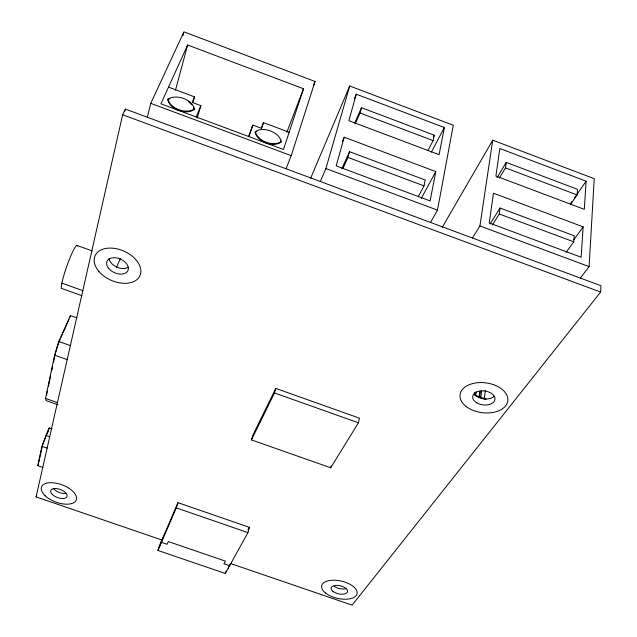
<?xml version="1.0" encoding="UTF-8"?>
<svg xmlns="http://www.w3.org/2000/svg" width="637" height="637" viewBox="0 0 637 637"><rect width="100%" height="100%" fill="white"/><g stroke="black" fill="none" stroke-linecap="round" stroke-linejoin="round"><path stroke-width="0.96" d="M230.546 563.514L352.118 605.15L600.619 292.065L600.922 285.726L125.393 109.094L122.654 114.748L36.078 496.908L161.894 540.001L160.245 545.073M580.363 278.09L589.09 266.608L594.241 178.663L492.727 140.196L442.261 227.298M583.142 226.868L581.159 257.252L489.24 222.966L493.468 193.226L583.142 226.868L573.857 239.711M586.128 181.195L584.288 209.334L495.912 176.059L499.83 148.525L586.128 181.195L574.303 198.242M566.189 252.26L573.738 241.845L574.176 235.778L500.085 208.044L490.116 223.961M570.362 204.668L577.122 194.93L577.528 189.316L506.248 162.395L497.043 177.619M484.231 399.12L485.354 390.33M479.143 397.026L479.916 391.19M479.534 397.01L480.306 391.166M480.72 397.854L481.612 391.014M474.565 394.924L474.955 392.01M492.441 224.877L499.281 214.008L500.085 208.044M499.344 178.049L505.499 167.913L506.248 162.395M475.688 395.784L476.213 391.89M472.463 238.015L479.916 225.944L492.727 140.196M430.524 222.432L437.468 210.13L453.289 125.25L349.705 85.995L310.609 178.296M435.804 171.592L430.118 200.918L336.201 165.891L344.227 137.234L435.804 171.592L421.145 198.64M444.347 127.527L439.084 154.672L348.853 120.696L356.282 94.188L444.347 127.527L431.368 152.124M418.39 196.339L424.027 185.869L425.205 180.016L349.522 151.686L341.814 168.829M428.08 150.284L433.144 140.61L434.235 135.195L361.482 107.709L354.658 123.132M58.063 404.806L46.214 400.665L45.506 398.428L54.615 355.159L58.763 341.488L70.42 315.578L76.942 317.903M46.597 394.94L47.409 391.094M48.428 386.285L50.657 375.703M51.677 370.893L52.489 367.039M53.5 362.23L55.124 354.538M358.44 422.793L359.435 418.167L275.781 388.403L252.722 435.469L251.456 439.912L330.691 467.773L358.44 422.793L274.507 392.957L251.456 439.912M69.998 317.513L70.42 315.578M42.822 467.431L37.726 465.671L41.97 446.314L49.168 427.913L51.963 428.884M38.363 464.174L42.615 444.793L45.386 437.348M47.871 432.34L48.301 430.413L45.729 436.417M48.523 430.811L49.168 427.913M330.691 467.773L331.097 465.973M124.948 111.029L125.393 109.094M147.314 117.232L150.778 103.345L183.926 31.85L315.06 81.464L291.22 155.659L286.029 168.765M182.915 35.696L183.671 32.813M167.865 99.834L168.049 99.133A15.272 9.993 18.1 0 1 183.639 98.456A15.272 9.993 18.1 0 1 194.349 108.951L194.15 109.644A15.169 9.866 18.2 0 1 178.551 110.384A15.169 9.866 18.2 0 1 167.865 99.834A15.264 9.993 18.1 0 1 169.888 98.759M175.501 90.128L187.636 45.004L303.515 88.75L283.481 149.496L160.922 103.815L187.636 45.004M247.944 532.62L249.378 527.332L177.962 502.665L159.576 545.399L157.928 550.448L225.339 573.475L247.944 532.62L176.274 507.888L157.928 550.448M343.088 168.248L347.961 157.435L349.522 151.686M355.215 123.904L360.04 113.028L361.482 107.709M178.559 110.384L178.758 109.691A15.177 9.866 18.2 0 1 168.049 99.133M225.339 573.475L226.047 570.927M228.189 568.315L228.667 566.611M230.108 563.992L229.638 565.704L223.977 563.769L225.41 561.125L168.335 541.577L167.125 544.309L161.416 542.358L163.072 537.27M274.507 392.957L275.781 388.403M192.884 102.597L194.532 96.864L168.502 87.126M320.292 181.489L325.897 168.574L349.705 85.995M197.207 118.036L200.862 105.662L192.167 102.406L194.532 96.864M55.331 353.575L58.317 343.598L60.308 339.099M176.274 507.888L177.962 502.665M248.908 136.35L252.849 125.083L261.473 128.308L263.479 122.654L289.166 132.265M255.111 132.392L255.349 131.716A15.073 9.937 21.5 0 1 270.327 130.848A15.073 9.937 21.5 0 1 281.331 141.414L281.076 142.083A14.97 9.818 21.5 0 1 266.099 143.014A14.97 9.818 21.5 0 1 255.111 132.392A15.065 9.937 21.5 0 1 256.99 131.278M261.465 128.276L263.479 122.654M248.677 136.517L252.849 125.083M266.107 143.014L266.354 142.346A14.977 9.818 21.5 0 1 255.349 131.716M286.873 132.193L303.515 88.75M313.261 86.067L315.06 81.464M36.078 496.908L36.763 495.26M196.156 116.945L200.862 105.662M116.428 267.572L120.289 258.606M354.315 98.743L356.282 94.188M342.236 141.764L344.227 137.234M61.096 337.299L62.291 334.6M63.087 332.793L69.051 319.288M433.319 136.955L434.235 135.195M247.968 529.888L249.378 527.332M37.726 465.671L38.554 464.23M570.927 203.107L572.05 201.483M41.97 446.314L47.194 448.122M45.952 435.413L49.694 436.711M45.506 398.428L57.505 402.616M58.763 341.488L70.627 345.684M54.615 355.159L67.315 359.642M61.861 283.139L83.009 290.703M81.942 295.719L62.012 288.593A22.924 2.659 -70.5 0 1 67.227 265.056A22.924 2.659 -70.5 0 1 77.34 245.993M76.822 245.372L92.277 250.946M474.947 395.155L486.111 399.176M122.654 114.748L600.619 292.065M150.778 103.345L291.22 155.659M325.897 168.574L437.468 210.13M479.916 225.944L589.09 266.608M347.961 157.435L424.027 185.869M499.281 214.008L573.738 241.845M360.04 113.028L433.144 140.61M505.499 167.913L577.122 194.93M280.63 140.681A15.065 9.937 21.5 0 1 281.076 142.083M188.568 101.864A15.264 9.993 18.1 0 1 190.001 103.003M190.654 103.608A15.264 9.993 18.1 0 1 191.817 104.882M193.505 107.573A15.264 9.993 18.1 0 1 194.15 109.644M194.349 108.951A15.177 9.866 18.2 0 1 178.742 109.683M281.331 141.414A14.977 9.818 21.5 0 1 266.346 142.338M494.28 396.158A11.187 7.023 7.2 0 1 483.786 398.913A11.187 7.023 7.2 0 1 474.215 393.69M128.172 267.333A11.402 7.445 23.9 0 1 116.643 267.03A11.402 7.445 23.9 0 1 109.094 258.55M345.819 588.699A8.432 4.148 12.8 0 1 334.194 586.327M65.866 493.476A8.615 4.3 20.5 0 1 53.325 488.229M333.071 591.486A8.456 4.133 12.8 0 0 347.173 592.514A8.456 4.133 12.8 0 0 337.753 585.395A8.456 4.133 12.8 0 0 333.071 591.486M108.537 268.249A11.45 7.429 23.8 0 0 127.352 271.569A11.45 7.429 23.8 0 0 116.595 257.921A11.45 7.429 23.8 0 0 108.537 268.249M476.707 402.823A11.235 7.007 7.3 0 0 494.853 399.972A11.235 7.007 7.3 0 0 479.932 391.038A11.235 7.007 7.3 0 0 476.707 402.823M52.322 494.463A8.647 4.284 20.4 0 0 66.479 497.338A8.647 4.284 20.4 0 0 57.848 488.794A8.647 4.284 20.4 0 0 52.322 494.463M325.618 593.079A18.123 8.846 12.8 0 0 356.003 595.762A18.123 8.846 12.8 0 0 336.495 580.323A18.123 8.846 12.8 0 0 325.618 593.079M45.219 495.817A18.529 9.173 20.4 0 0 75.405 501.335A18.529 9.173 20.4 0 0 56.04 483.164A18.529 9.173 20.4 0 0 45.219 495.817M98.743 271.235A24.54 15.925 23.8 0 0 138.946 277.421A24.54 15.925 23.8 0 0 114.859 248.454A24.54 15.925 23.8 0 0 98.743 271.235M466.419 406.717A24.079 15.025 7.3 0 0 506.845 403.954A24.079 15.025 7.3 0 0 478.522 382.638A24.079 15.025 7.3 0 0 466.419 406.717"/></g></svg>
